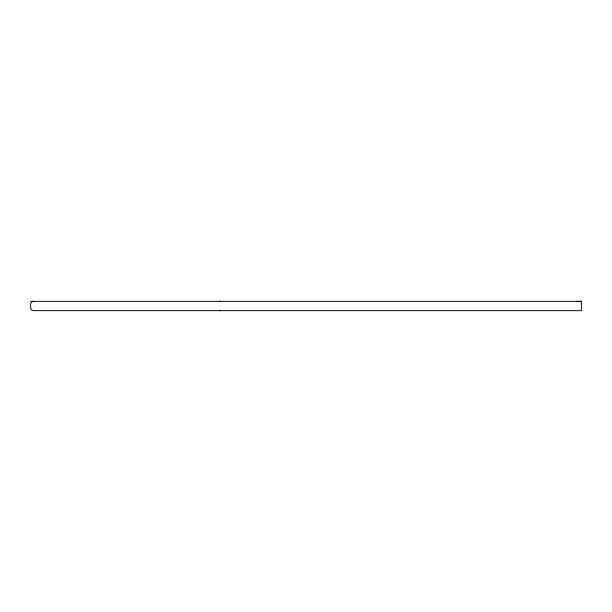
<?xml version="1.0" encoding="UTF-8"?>
<svg xmlns="http://www.w3.org/2000/svg" width="612" height="612" viewBox="0 0 612 612"><rect width="100%" height="100%" fill="white"/><g stroke="black" fill="none" stroke-linecap="round" stroke-linejoin="round"><path stroke-width="0.92" d="M576.734 301.41L581.4 301.334L581.4 310.667L33.714 310.667A3.114 3.114 0 0 1 30.6 307.553L30.6 304.447A3.114 3.114 0 0 1 33.714 301.334L33.714 301.41M30.6 301.334L581.4 301.334M220.427 310.667A3.114 3.114 0 0 1 219.861 310.613M219.861 301.387A3.114 3.114 0 0 1 220.427 301.334"/></g></svg>
